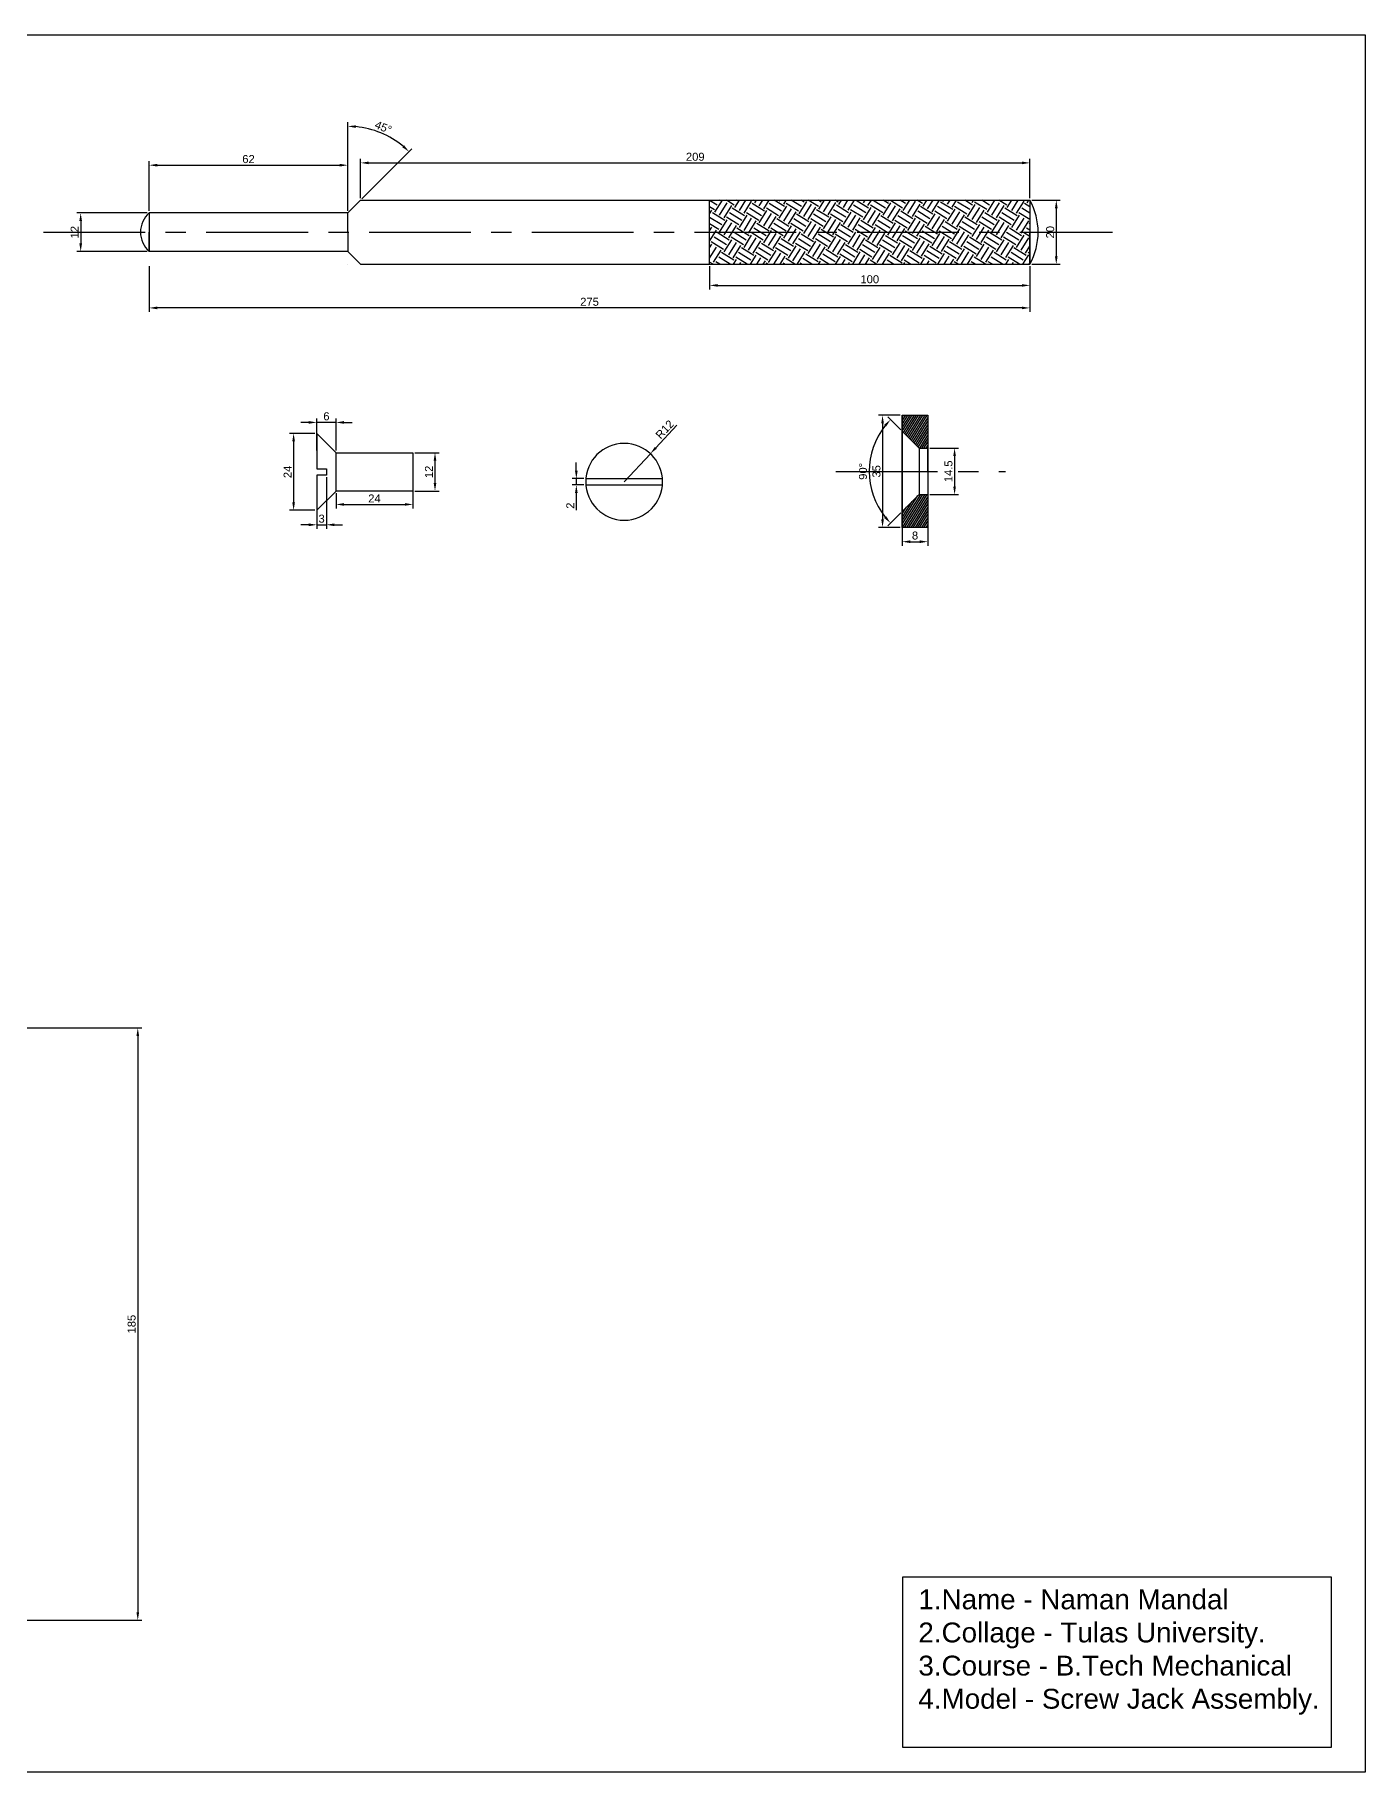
# Model space of a CAD drawing. Header units: millimetres. Extents: x 106 to 1752, y 2210 to 4162.
# Drawn here: x 449 to 865, y 3619 to 4162 of the extents above; entities that cross this region are included whole.
import ezdxf

# ---------------------------------------------------------------- set-up
doc = ezdxf.new("R2010")
doc.units = ezdxf.units.MM
doc.linetypes.add('CENTER', pattern=[50.8, 31.75, -6.35, 6.35, -6.35])
doc.layers.add('centre', color=30, linetype='CENTER')
doc.layers.add('DIM', color=8, linetype='Continuous')
doc.styles.get("Standard").update_dxf_attribs({"font": 'arial.ttf'})
doc.dimstyles.new('ISO-25', dxfattribs={"dimtxt": 2.5, "dimasz": 2.5, "dimexe": 1.25, "dimexo": 0.625, "dimtad": 1, "dimdsep": 46, "dimtxsty": 'Standard', "dimcen": 2.5, "dimadec": 0, "dimazin": 0, "dimtfac": 1, "dimtmove": 0, "dimatfit": 3, "dimfxl": 1, "dimarcsym": 0})

# ---------------------------------------------------------------- blocks, each defined once
blk = doc.blocks.new('*D9')
at = {"layer": 'Defpoints', "color": 0, "transparency": 16777216}
for p in [(393.78, 3851.45), (393.78, 3666.45), (481.31, 3666.45)]:
    blk.add_point(p, dxfattribs=at)
at = {"layer": 'DIM', "color": 0, "lineweight": -2, "transparency": 16777216}
for p, q in [((394.4, 3851.45), (482.56, 3851.45)), ((481.31, 3848.95), (481.31, 3668.95)), ((394.4, 3666.45), (482.56, 3666.45))]:
    blk.add_line(p, q, dxfattribs=at)
at = {"layer": 'DIM', "color": 0, "transparency": 16777216}
for points in [[(480.89, 3848.95), (481.72, 3848.95), (481.31, 3851.45)], [(480.89, 3668.95), (481.72, 3668.95), (481.31, 3666.45)]]:
    blk.add_solid(points, dxfattribs=at)
at = {"layer": 'DIM', "color": 0, "transparency": 16777216, "insert": (479.4, 3758.95), "char_height": 2.5, "attachment_point": 5, "rotation": 90}
blk.add_mtext('185', dxfattribs=at)
blk = doc.blocks.new('*D41')
at = {"layer": 'Defpoints', "color": 0, "transparency": 16777216}
for p in [(720.01, 4042.79), (728.01, 4042.79), (728.01, 4003.32)]:
    blk.add_point(p, dxfattribs=at)
at = {"layer": 'DIM', "color": 0, "lineweight": -2, "transparency": 16777216}
for p, q in [((720.01, 4042.16), (720.01, 4002.07)), ((728.01, 4042.16), (728.01, 4002.07)), ((722.51, 4003.32), (725.51, 4003.32))]:
    blk.add_line(p, q, dxfattribs=at)
at = {"layer": 'DIM', "color": 0, "transparency": 16777216}
for points in [[(722.51, 4003.73), (722.51, 4002.9), (720.01, 4003.32)], [(725.51, 4003.73), (725.51, 4002.9), (728.01, 4003.32)]]:
    blk.add_solid(points, dxfattribs=at)
at = {"layer": 'DIM', "color": 0, "transparency": 16777216, "insert": (724.01, 4005.22), "char_height": 2.5, "attachment_point": 5}
blk.add_mtext('8', dxfattribs=at)
blk = doc.blocks.new('*D42')
at = {"layer": 'Defpoints', "color": 0, "transparency": 16777216}
for p in [(537.21, 4037.12), (529.97, 4013.12), (537.21, 4013.12)]:
    blk.add_point(p, dxfattribs=at)
at = {"layer": 'DIM', "color": 0, "lineweight": -2, "transparency": 16777216}
for p, q in [((536.59, 4037.12), (528.72, 4037.12)), ((529.97, 4034.62), (529.97, 4015.62)), ((536.59, 4013.12), (528.72, 4013.12))]:
    blk.add_line(p, q, dxfattribs=at)
at = {"layer": 'DIM', "color": 0, "transparency": 16777216}
for points in [[(529.55, 4034.62), (530.39, 4034.62), (529.97, 4037.12)], [(529.55, 4015.62), (530.39, 4015.62), (529.97, 4013.12)]]:
    blk.add_solid(points, dxfattribs=at)
at = {"layer": 'DIM', "color": 0, "transparency": 16777216, "insert": (528.09, 4025.12), "char_height": 2.5, "attachment_point": 5, "rotation": 90}
blk.add_mtext('24', dxfattribs=at)
blk = doc.blocks.new('*D43')
at = {"layer": 'Defpoints', "color": 0, "transparency": 16777216}
for p in [(537.21, 4040.57), (537.21, 4031.12), (543.21, 4031.12)]:
    blk.add_point(p, dxfattribs=at)
at = {"layer": 'DIM', "color": 0, "lineweight": -2, "transparency": 16777216}
for p, q in [((534.71, 4040.57), (532.21, 4040.57)), ((537.21, 4031.75), (537.21, 4041.82)), ((543.21, 4040.57), (537.21, 4040.57)), ((543.21, 4031.75), (543.21, 4041.82)), ((545.71, 4040.57), (548.21, 4040.57))]:
    blk.add_line(p, q, dxfattribs=at)
at = {"layer": 'DIM', "color": 0, "transparency": 16777216}
for points in [[(534.71, 4040.99), (534.71, 4040.15), (537.21, 4040.57)], [(545.71, 4040.99), (545.71, 4040.15), (543.21, 4040.57)]]:
    blk.add_solid(points, dxfattribs=at)
at = {"layer": 'DIM', "color": 0, "transparency": 16777216, "insert": (540.21, 4042.47), "char_height": 2.5, "attachment_point": 5}
blk.add_mtext('6', dxfattribs=at)
blk = doc.blocks.new('*D45')
at = {"layer": 'Defpoints', "color": 0, "transparency": 16777216}
for p in [(567.21, 4031.12), (543.21, 4019.12), (567.21, 4014.95)]:
    blk.add_point(p, dxfattribs=at)
at = {"layer": 'DIM', "color": 0, "lineweight": -2, "transparency": 16777216}
for p, q in [((567.21, 4030.5), (567.21, 4013.7)), ((543.21, 4018.5), (543.21, 4013.7)), ((545.71, 4014.95), (564.71, 4014.95))]:
    blk.add_line(p, q, dxfattribs=at)
at = {"layer": 'DIM', "color": 0, "transparency": 16777216}
for points in [[(545.71, 4015.37), (545.71, 4014.54), (543.21, 4014.95)], [(564.71, 4015.37), (564.71, 4014.54), (567.21, 4014.95)]]:
    blk.add_solid(points, dxfattribs=at)
at = {"layer": 'DIM', "color": 0, "transparency": 16777216, "insert": (555.21, 4016.83), "char_height": 2.5, "attachment_point": 5}
blk.add_mtext('24', dxfattribs=at)
blk = doc.blocks.new('*D46')
at = {"layer": 'Defpoints', "color": 0, "transparency": 16777216}
for p in [(537.21, 4024.12), (540.21, 4024.12), (540.21, 4008.6)]:
    blk.add_point(p, dxfattribs=at)
at = {"layer": 'DIM', "color": 0, "lineweight": -2, "transparency": 16777216}
for p, q in [((537.21, 4023.5), (537.21, 4007.35)), ((540.21, 4023.5), (540.21, 4007.35)), ((534.71, 4008.6), (532.21, 4008.6)), ((537.21, 4008.6), (540.21, 4008.6)), ((542.71, 4008.6), (545.21, 4008.6))]:
    blk.add_line(p, q, dxfattribs=at)
at = {"layer": 'DIM', "color": 0, "transparency": 16777216}
for points in [[(534.71, 4009.02), (534.71, 4008.18), (537.21, 4008.6)], [(542.71, 4009.02), (542.71, 4008.18), (540.21, 4008.6)]]:
    blk.add_solid(points, dxfattribs=at)
at = {"layer": 'DIM', "color": 0, "transparency": 16777216, "insert": (538.71, 4010.5), "char_height": 2.5, "attachment_point": 5}
blk.add_mtext('3', dxfattribs=at)
blk = doc.blocks.new('*D47')
at = {"color": 0, "lineweight": -2, "transparency": 16777216}
for p, q in [((618.25, 4025.53), (618.25, 4028.03)), ((620.6, 4023.03), (617, 4023.03)), ((618.25, 4023.03), (618.25, 4021.03)), ((620.6, 4021.03), (617, 4021.03)), ((618.25, 4018.53), (618.25, 4013.12))]:
    blk.add_line(p, q, dxfattribs=at)
at = {"color": 0, "transparency": 16777216}
for points in [[(617.83, 4025.53), (618.67, 4025.53), (618.25, 4023.03)], [(617.83, 4018.53), (618.67, 4018.53), (618.25, 4021.03)]]:
    blk.add_solid(points, dxfattribs=at)
at = {"layer": 'Defpoints', "color": 0, "transparency": 16777216}
for p in [(621.23, 4023.03), (618.25, 4021.03), (621.23, 4021.03)]:
    blk.add_point(p, dxfattribs=at)
at = {"color": 0, "transparency": 16777216, "insert": (616.37, 4014.57), "char_height": 2.5, "attachment_point": 5, "rotation": 90}
blk.add_mtext('2', dxfattribs=at)
blk = doc.blocks.new('*D48')
at = {"color": 0, "lineweight": -2, "transparency": 16777216}
for p, q in [((649.67, 4039.74), (643.06, 4032.64)), ((633.19, 4022.03), (641.36, 4030.81))]:
    blk.add_line(p, q, dxfattribs=at)
at = {"color": 0, "transparency": 16777216}
blk.add_solid([(642.76, 4032.92), (643.37, 4032.36), (641.36, 4030.81)], dxfattribs=at)
at = {"layer": 'Defpoints', "color": 0, "transparency": 16777216}
for p in [(641.36, 4030.81), (633.19, 4022.03)]:
    blk.add_point(p, dxfattribs=at)
at = {"color": 0, "transparency": 16777216, "insert": (645.84, 4038.39), "char_height": 2.5, "attachment_point": 5, "rotation": 47.0601}
blk.add_mtext('R12', dxfattribs=at)
blk = doc.blocks.new('*D49')
at = {"color": 0, "lineweight": -2, "transparency": 16777216}
for p, q in [((719.39, 4042.79), (712.62, 4042.79)), ((713.87, 4040.29), (713.87, 4010.29)), ((719.39, 4007.79), (712.62, 4007.79))]:
    blk.add_line(p, q, dxfattribs=at)
at = {"color": 0, "transparency": 16777216}
for points in [[(713.46, 4040.29), (714.29, 4040.29), (713.87, 4042.79)], [(713.46, 4010.29), (714.29, 4010.29), (713.87, 4007.79)]]:
    blk.add_solid(points, dxfattribs=at)
at = {"layer": 'Defpoints', "color": 0, "transparency": 16777216}
for p in [(720.01, 4042.79), (713.87, 4007.79), (720.01, 4007.79)]:
    blk.add_point(p, dxfattribs=at)
at = {"color": 0, "transparency": 16777216, "insert": (711.97, 4025.29), "char_height": 2.5, "attachment_point": 5, "rotation": 90}
blk.add_mtext('35', dxfattribs=at)
blk = doc.blocks.new('*D50')
at = {"color": 0, "lineweight": -2, "transparency": 16777216}
for p, q in [((728.64, 4032.54), (737.62, 4032.54)), ((736.37, 4030.04), (736.37, 4020.54)), ((728.64, 4018.04), (737.62, 4018.04))]:
    blk.add_line(p, q, dxfattribs=at)
at = {"color": 0, "transparency": 16777216}
for points in [[(735.95, 4030.04), (736.78, 4030.04), (736.37, 4032.54)], [(735.95, 4020.54), (736.78, 4020.54), (736.37, 4018.04)]]:
    blk.add_solid(points, dxfattribs=at)
at = {"layer": 'Defpoints', "color": 0, "transparency": 16777216}
for p in [(728.01, 4032.54), (728.01, 4018.04), (736.37, 4018.04)]:
    blk.add_point(p, dxfattribs=at)
at = {"color": 0, "transparency": 16777216, "insert": (734.46, 4025.29), "char_height": 2.5, "attachment_point": 5, "rotation": 90}
blk.add_mtext('14.5', dxfattribs=at)
blk = doc.blocks.new('*D51')
at = {"color": 0, "lineweight": -2, "transparency": 16777216}
for p, q in [((719.57, 4038.23), (715.48, 4042.32)), ((719.57, 4012.35), (715.48, 4008.25))]:
    blk.add_line(p, q, dxfattribs=at)
blk.add_arc((732.51, 4025.29), 22.84, 141.2748, 218.7252, dxfattribs=at)
at = {"color": 0, "transparency": 16777216}
for points in [[(714.38, 4039.85), (715, 4039.3), (716.36, 4041.44)], [(715, 4011.28), (714.38, 4010.72), (716.36, 4009.14)]]:
    blk.add_solid(points, dxfattribs=at)
at = {"layer": 'Defpoints', "color": 0, "transparency": 16777216}
for p in [(720.01, 4037.79), (725.26, 4032.54), (710.45, 4031.2), (725.26, 4018.04), (720.01, 4012.79)]:
    blk.add_point(p, dxfattribs=at)
at = {"color": 0, "transparency": 16777216, "insert": (707.77, 4025.29), "char_height": 2.5, "attachment_point": 5, "rotation": 90}
blk.add_mtext('90°', dxfattribs=at)
blk = doc.blocks.new('*D52')
at = {"layer": 'Defpoints', "color": 0, "transparency": 16777216}
for p in [(759.88, 4121.63), (550.88, 4109.98), (759.88, 4109.98)]:
    blk.add_point(p, dxfattribs=at)
at = {"layer": 'DIM', "color": 0, "lineweight": -2, "transparency": 16777216}
for p, q in [((550.88, 4110.61), (550.88, 4122.88)), ((553.38, 4121.63), (757.38, 4121.63)), ((759.88, 4110.61), (759.88, 4122.88))]:
    blk.add_line(p, q, dxfattribs=at)
at = {"layer": 'DIM', "color": 0, "transparency": 16777216}
for points in [[(553.38, 4122.05), (553.38, 4121.21), (550.88, 4121.63)], [(757.38, 4122.05), (757.38, 4121.21), (759.88, 4121.63)]]:
    blk.add_solid(points, dxfattribs=at)
at = {"layer": 'DIM', "color": 0, "transparency": 16777216, "insert": (655.38, 4123.53), "char_height": 2.5, "attachment_point": 5}
blk.add_mtext('209', dxfattribs=at)
blk = doc.blocks.new('*D53')
at = {"layer": 'Defpoints', "color": 0, "transparency": 16777216}
for p in [(546.88, 4120.91), (484.88, 4105.98), (546.88, 4105.98)]:
    blk.add_point(p, dxfattribs=at)
at = {"layer": 'DIM', "color": 0, "lineweight": -2, "transparency": 16777216}
for p, q in [((484.88, 4106.61), (484.88, 4122.16)), ((487.38, 4120.91), (544.38, 4120.91)), ((546.88, 4106.61), (546.88, 4122.16))]:
    blk.add_line(p, q, dxfattribs=at)
at = {"layer": 'DIM', "color": 0, "transparency": 16777216}
for points in [[(487.38, 4121.33), (487.38, 4120.49), (484.88, 4120.91)], [(544.38, 4121.33), (544.38, 4120.49), (546.88, 4120.91)]]:
    blk.add_solid(points, dxfattribs=at)
at = {"layer": 'DIM', "color": 0, "transparency": 16777216, "insert": (515.88, 4122.81), "char_height": 2.5, "attachment_point": 5}
blk.add_mtext('62', dxfattribs=at)
blk = doc.blocks.new('*D54')
at = {"layer": 'Defpoints', "color": 0, "transparency": 16777216}
for p in [(484.88, 4089.98), (759.88, 4089.98), (484.88, 4076.34)]:
    blk.add_point(p, dxfattribs=at)
at = {"layer": 'DIM', "color": 0, "lineweight": -2, "transparency": 16777216}
for p, q in [((484.88, 4089.36), (484.88, 4075.09)), ((759.88, 4089.36), (759.88, 4075.09)), ((757.38, 4076.34), (487.38, 4076.34))]:
    blk.add_line(p, q, dxfattribs=at)
at = {"layer": 'DIM', "color": 0, "transparency": 16777216}
for points in [[(487.38, 4076.75), (487.38, 4075.92), (484.88, 4076.34)], [(757.38, 4076.75), (757.38, 4075.92), (759.88, 4076.34)]]:
    blk.add_solid(points, dxfattribs=at)
at = {"layer": 'DIM', "color": 0, "transparency": 16777216, "insert": (622.38, 4078.24), "char_height": 2.5, "attachment_point": 5}
blk.add_mtext('275', dxfattribs=at)
blk = doc.blocks.new('*D55')
at = {"layer": 'Defpoints', "color": 0, "transparency": 16777216}
for p in [(560.42, 4129.44), (550.88, 4109.98), (546.88, 4105.98), (546.88, 4105.98), (546.88, 4099.98)]:
    blk.add_point(p, dxfattribs=at)
at = {"layer": 'DIM', "color": 0, "lineweight": -2, "transparency": 16777216}
for p, q in [((546.88, 4106.61), (546.88, 4134.32)), ((551.32, 4110.43), (566.92, 4126.02))]:
    blk.add_line(p, q, dxfattribs=at)
blk.add_arc((546.88, 4105.98), 27.08, 50.2908, 84.7092, dxfattribs=at)
at = {"layer": 'DIM', "color": 0, "transparency": 16777216}
for points in [[(549.36, 4132.54), (549.4, 4133.37), (546.88, 4133.07)], [(564.47, 4127.13), (563.9, 4126.51), (566.03, 4125.13)]]:
    blk.add_solid(points, dxfattribs=at)
at = {"layer": 'DIM', "color": 0, "transparency": 16777216, "insert": (557.97, 4132.76), "char_height": 2.5, "attachment_point": 5, "rotation": 337.5}
blk.add_mtext('45°', dxfattribs=at)
blk = doc.blocks.new('*D56')
at = {"layer": 'Defpoints', "color": 0, "transparency": 16777216}
for p in [(659.88, 4089.98), (759.88, 4089.98), (759.88, 4083.37)]:
    blk.add_point(p, dxfattribs=at)
at = {"layer": 'DIM', "color": 0, "lineweight": -2, "transparency": 16777216}
for p, q in [((659.88, 4089.36), (659.88, 4082.12)), ((759.88, 4089.36), (759.88, 4082.12)), ((662.38, 4083.37), (757.38, 4083.37))]:
    blk.add_line(p, q, dxfattribs=at)
at = {"layer": 'DIM', "color": 0, "transparency": 16777216}
for points in [[(662.38, 4083.78), (662.38, 4082.95), (659.88, 4083.37)], [(757.38, 4083.78), (757.38, 4082.95), (759.88, 4083.37)]]:
    blk.add_solid(points, dxfattribs=at)
at = {"layer": 'DIM', "color": 0, "transparency": 16777216, "insert": (709.88, 4085.27), "char_height": 2.5, "attachment_point": 5}
blk.add_mtext('100', dxfattribs=at)
blk = doc.blocks.new('*D57')
at = {"layer": 'Defpoints', "color": 0, "transparency": 16777216}
for p in [(759.88, 4109.98), (759.88, 4089.98), (768.12, 4089.98)]:
    blk.add_point(p, dxfattribs=at)
at = {"layer": 'DIM', "color": 0, "lineweight": -2, "transparency": 16777216}
for p, q in [((760.51, 4109.98), (769.37, 4109.98)), ((768.12, 4107.48), (768.12, 4092.48)), ((760.51, 4089.98), (769.37, 4089.98))]:
    blk.add_line(p, q, dxfattribs=at)
at = {"layer": 'DIM', "color": 0, "transparency": 16777216}
for points in [[(767.7, 4107.48), (768.54, 4107.48), (768.12, 4109.98)], [(767.7, 4092.48), (768.54, 4092.48), (768.12, 4089.98)]]:
    blk.add_solid(points, dxfattribs=at)
at = {"layer": 'DIM', "color": 0, "transparency": 16777216, "insert": (766.22, 4099.98), "char_height": 2.5, "attachment_point": 5, "rotation": 90}
blk.add_mtext('20', dxfattribs=at)
blk = doc.blocks.new('*D58')
at = {"layer": 'Defpoints', "color": 0, "transparency": 16777216}
for p in [(484.88, 4105.98), (463.48, 4093.98), (484.88, 4093.98)]:
    blk.add_point(p, dxfattribs=at)
at = {"layer": 'DIM', "color": 0, "lineweight": -2, "transparency": 16777216}
for p, q in [((484.26, 4105.98), (462.23, 4105.98)), ((463.48, 4103.48), (463.48, 4096.48)), ((484.26, 4093.98), (462.23, 4093.98))]:
    blk.add_line(p, q, dxfattribs=at)
at = {"layer": 'DIM', "color": 0, "transparency": 16777216}
for points in [[(463.06, 4103.48), (463.9, 4103.48), (463.48, 4105.98)], [(463.06, 4096.48), (463.9, 4096.48), (463.48, 4093.98)]]:
    blk.add_solid(points, dxfattribs=at)
at = {"layer": 'DIM', "color": 0, "transparency": 16777216, "insert": (461.6, 4099.98), "char_height": 2.5, "attachment_point": 5, "rotation": 90}
blk.add_mtext('12', dxfattribs=at)
blk = doc.blocks.new('*D80')
at = {"color": 0, "lineweight": -2, "transparency": 16777216}
for p, q in [((567.84, 4031.12), (575.37, 4031.12)), ((574.12, 4021.62), (574.12, 4028.62)), ((567.84, 4019.12), (575.37, 4019.12))]:
    blk.add_line(p, q, dxfattribs=at)
at = {"color": 0, "transparency": 16777216}
for points in [[(573.7, 4028.62), (574.53, 4028.62), (574.12, 4031.12)], [(573.7, 4021.62), (574.53, 4021.62), (574.12, 4019.12)]]:
    blk.add_solid(points, dxfattribs=at)
at = {"layer": 'Defpoints', "color": 0, "transparency": 16777216}
for p in [(567.21, 4031.12), (574.12, 4031.12), (567.21, 4019.12)]:
    blk.add_point(p, dxfattribs=at)
at = {"color": 0, "transparency": 16777216, "insert": (572.24, 4025.12), "char_height": 2.5, "attachment_point": 5, "rotation": 90}
blk.add_mtext('12', dxfattribs=at)

msp = doc.modelspace()

# ---------------------------------------------------------------- hatches: boundary and pattern name
at = {"transparency": 33554687}
h = msp.add_hatch(dxfattribs=at)
h.set_pattern_fill('EARTH', color=256, scale=0.71, angle=58)
h.set_pattern_definition([(58, (-93.6675, 160.262), (-1.434284, 6.212566), [4.5085, -4.5085]), (58, (-95.1013, 161.158), (-1.434284, 6.212566), [4.5085, -4.5085]), (58, (-96.535, 162.054), (-1.434284, 6.212566), [4.5085, -4.5085]), (148, (-96.7143, 162.8306), (-6.212566, -1.434284), [4.5085, -4.5085]), (148, (-95.8184, 164.2644), (-6.212566, -1.434284), [4.5085, -4.5085]), (148, (-94.9225, 165.698), (-6.212566, -1.434284), [4.5085, -4.5085])])
h.paths.add_polyline_path([(759.882, 4109.984), (659.882, 4109.984), (659.882, 4099.984), (759.882, 4099.984)])
h.paths.add_polyline_path([(759.882, 4099.984), (659.882, 4099.984), (659.882, 4089.984), (759.882, 4089.984)])
h = msp.add_hatch(dxfattribs=at)
h.set_pattern_fill('_USER', color=0, scale=0.57, angle=58, pattern_type=0)
h.set_pattern_definition([(58, (168.9865, -6.39005), (-0.483387415, 0.30205398), [])])
h.paths.add_polyline_path([(728.011, 4042.788), (720.011, 4042.788), (720.011, 4037.788), (725.261, 4032.538), (728.011, 4032.538)])
h.paths.add_polyline_path([(728.011, 4018.038), (725.261, 4018.038), (720.011, 4012.788), (720.011, 4007.788), (728.011, 4007.788)])

# ---------------------------------------------------------------- linework, layer by layer
for p, q in [((546.882, 4105.984, 12172.587), (550.882, 4109.984, 12172.587)), ((659.882, 4089.984, 12172.587), (659.882, 4109.984, 12172.587)), ((546.882, 4093.984, 12172.587), (550.882, 4089.984, 12172.587)), ((720.011, 4037.788), (725.261, 4032.538)), ((543.211, 4031.12), (537.211, 4037.12)), ((537.211, 4037.12), (537.211, 4026.12)), ((725.261, 4032.538), (725.261, 4018.038)), ((725.261, 4032.538), (728.011, 4032.538)), ((537.211, 4026.12), (540.211, 4026.12)), ((540.211, 4024.12), (537.211, 4024.12)), ((537.211, 4024.12), (537.211, 4013.12)), ((540.211, 4026.12), (540.211, 4024.12)), ((621.227, 4023.026), (645.144, 4023.026)), ((543.211, 4019.12), (537.211, 4013.12)), ((621.227, 4021.026), (645.144, 4021.026)), ((720.011, 4012.788), (725.261, 4018.038)), ((725.261, 4018.038), (728.011, 4018.038))]:
    msp.add_line(p, q)
for points in [[(105.914, 4161.653), (864.592, 4161.653), (864.592, 3618.976), (105.914, 3618.976)], [(720.011, 4042.788), (720.011, 4042.788), (728.011, 4042.788), (728.011, 4042.788), (728.011, 4007.788), (728.011, 4007.788), (720.011, 4007.788), (720.011, 4007.788)], [(720.166, 3680.053), (853.969, 3680.053), (853.969, 3626.731), (720.166, 3626.731)]]:
    msp.add_lwpolyline(points, close=True)
at = {"elevation": 12172.587}
for points in [[(550.882, 4109.984), (759.882, 4109.984), (759.882, 4109.984), (759.882, 4089.984)], [(546.882, 4099.984), (546.882, 4105.984), (546.882, 4105.984), (484.882, 4105.984), (484.882, 4105.984), (484.882, 4093.984)], [(546.882, 4099.984), (546.882, 4105.984)], [(546.882, 4099.984), (546.882, 4093.984), (546.882, 4093.984), (484.882, 4093.984), (484.882, 4093.984), (484.882, 4099.984)], [(550.882, 4089.984), (759.882, 4089.984), (759.882, 4089.984), (759.882, 4099.984)]]:
    msp.add_lwpolyline(points, dxfattribs=at)
for points in [[(546.882, 4089.984), (546.882, 4089.984)], [(759.882, 4089.984), (759.882, 4089.984)]]:
    msp.add_lwpolyline(points, close=True, dxfattribs=at)
msp.add_lwpolyline([(543.211, 4019.12), (543.211, 4031.12), (543.211, 4031.12), (567.211, 4031.12), (567.211, 4031.12), (567.211, 4019.12), (567.211, 4019.12), (543.211, 4019.12), (543.211, 4019.12)])
for centre, radius, start, end in [((741.742, 4099.984, 12172.587), 20.714, 331.13337, 28.86663), ((490.116, 4099.984, 12172.587), 7.962, 131.09887, 228.90113), ((633.185, 4022.026), 12, 0, 180), ((633.185, 4022.026), 12, 180, 0)]:
    msp.add_arc(centre, radius, start, end)
at = {"layer": 'centre'}
for p, q in [((451.913, 4099.984, 12172.587), (785.677, 4099.984, 12172.587)), ((728.011, 4025.288), (728.011, 4032.538)), ((699.329, 4025.288), (752.238, 4025.288))]:
    msp.add_line(p, q, dxfattribs=at)

# ---------------------------------------------------------------- texts
at = {"insert": (725.063, 3676.086), "char_height": 6.20836, "attachment_point": 1}
msp.add_mtext_dynamic_manual_height_columns('1.Name - Naman Mandal\\P2.Collage - Tulas University.\\P3.Course - B.Tech Mechanical\\P4.Model - Screw Jack Assembly.', width=691.80333, gutter_width=31.042, heights=[0], dxfattribs=at)

# ---------------------------------------------------------------- dimensions: what is measured, and where the dimension line sits
dim = msp.add_radius_dim(center=(633.185, 4022.026), mpoint=(641.36, 4030.811), dimstyle='ISO-25')
dim.commit()
dim.dimension.update_dxf_attribs({"geometry": '*D48', "text_midpoint": (645.842, 4038.386)})
dim = msp.add_angular_dim_2l(base=(710.45, 4031.199), line1=((720.011, 4012.788), (725.261, 4018.038)), line2=((720.011, 4037.788), (725.261, 4032.538)), dimstyle='ISO-25')
dim.commit()
dim.dimension.update_dxf_attribs({"geometry": '*D51', "text_midpoint": (707.771, 4025.288)})
for base, p1, p2, picture, middle in [((713.873, 4007.788), (720.011, 4042.788), (720.011, 4007.788), '*D49', (711.971, 4025.288)), ((736.366, 4018.038), (728.011, 4032.538), (728.011, 4018.038), '*D50', (734.465, 4025.288)), ((574.117, 4031.12), (567.211, 4019.12), (567.211, 4031.12), '*D80', (572.237, 4025.12)), ((618.25, 4021.026), (621.227, 4023.026), (621.227, 4021.026), '*D47', (616.37, 4014.573))]:
    dim = msp.add_linear_dim(base=base, p1=p1, p2=p2, angle=90, dimstyle='ISO-25')
    dim.commit()
    dim.dimension.update_dxf_attribs({"geometry": picture, "text_midpoint": middle})
at = {"layer": 'DIM'}
dim = msp.add_angular_dim_2l(base=(560.423, 4129.438), line1=((546.882, 4099.984, 12172.587), (546.882, 4105.984, 12172.587)), line2=((546.882, 4105.984, 12172.587), (550.882, 4109.984, 12172.587)), dimstyle='ISO-25', dxfattribs=at)
dim.commit()
dim.dimension.update_dxf_attribs({"geometry": '*D55', "text_midpoint": (557.972, 4132.757, 12172.587)})
for base, p1, p2, picture, middle in [((546.882, 4120.912, 12172.587), (484.882, 4105.984, 12172.587), (546.882, 4105.984, 12172.587), '*D53', (515.882, 4122.813, 12172.587)), ((759.882, 4121.631, 12172.587), (550.882, 4109.984, 12172.587), (759.882, 4109.984, 12172.587), '*D52', (655.382, 4123.532, 12172.587)), ((484.882, 4076.338, 12172.587), (759.882, 4089.984, 12172.587), (484.882, 4089.984, 12172.587), '*D54', (622.382, 4078.239, 12172.587)), ((759.882, 4083.368, 12172.587), (659.882, 4089.984, 12172.587), (759.882, 4089.984, 12172.587), '*D56', (709.882, 4085.27, 12172.587)), ((537.211, 4040.569), (543.211, 4031.12), (537.211, 4031.12), '*D43', (540.211, 4042.471)), ((728.011, 4003.317), (720.011, 4042.788), (728.011, 4042.788), '*D41', (724.011, 4005.219)), ((567.211, 4014.953), (543.211, 4019.12), (567.211, 4031.12), '*D45', (555.211, 4016.833)), ((540.211, 4008.6), (537.211, 4024.12), (540.211, 4024.12), '*D46', (538.711, 4010.502))]:
    dim = msp.add_linear_dim(base=base, p1=p1, p2=p2, dimstyle='ISO-25', dxfattribs=at)
    dim.commit()
    dim.dimension.update_dxf_attribs({"geometry": picture, "text_midpoint": middle})
for base, p1, p2, picture, middle in [((768.119, 4089.984, 12172.587), (759.882, 4109.984, 12172.587), (759.882, 4089.984, 12172.587), '*D57', (766.218, 4099.984, 12172.587)), ((463.48, 4093.984, 12172.587), (484.882, 4105.984, 12172.587), (484.882, 4093.984, 12172.587), '*D58', (461.599, 4099.984, 12172.587)), ((529.969, 4013.12), (537.211, 4037.12), (537.211, 4013.12), '*D42', (528.089, 4025.12)), ((481.306, 3666.453), (393.779, 3851.453), (393.779, 3666.453), '*D9', (479.404, 3758.953))]:
    dim = msp.add_linear_dim(base=base, p1=p1, p2=p2, angle=90, dimstyle='ISO-25', dxfattribs=at)
    dim.commit()
    dim.dimension.update_dxf_attribs({"geometry": picture, "text_midpoint": middle})

doc.saveas('drawing.dxf')
